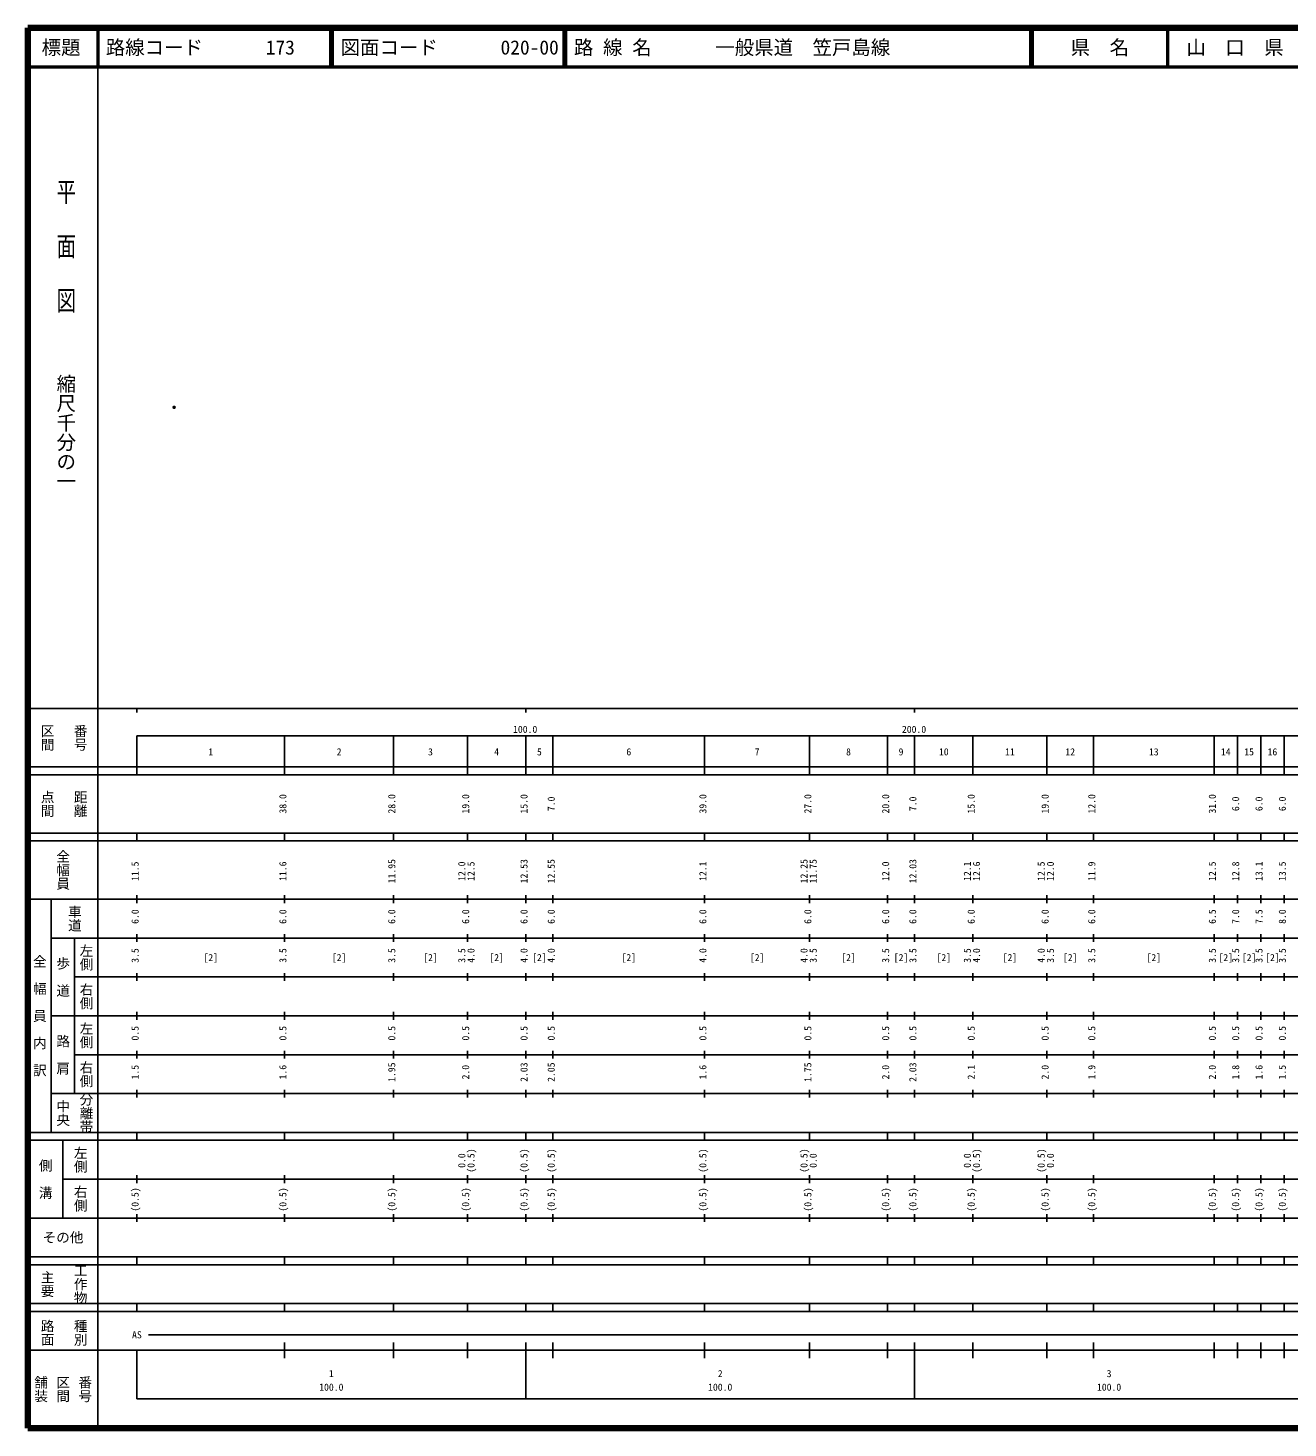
# Model space of a CAD drawing. Units: millimetres on the paper. Extents: x 40 to 680, y 20 to 380.
# Drawn here: x 40 to 364, y 20 to 380 of the extents above; entities that cross this region are included whole.
import ezdxf
from ezdxf.enums import TextEntityAlignment as Align

# ---------------------------------------------------------------- set-up
doc = ezdxf.new("R2010")
doc.units = ezdxf.units.MM
doc.header["$PDMODE"] = 32
doc.header["$PDSIZE"] = 0.5
doc.layers.add('M-OTRS', color=6, linetype='Continuous')
doc.layers.add('M-TTL-TXT', color=7, linetype='Continuous')
for name, color, linetype, lineweight in [('M-TTL', 2, 'Continuous', 140), ('M-TTL-BAND', 7, 'Continuous', 25), ('M-TTL-LINE', 7, 'Continuous', 50)]:
    doc.layers.add(name, color=color, linetype=linetype, lineweight=lineweight)
doc.styles.add('@ＭＳ ゴシック', font='')
doc.styles.add('ＭＳ ゴシック', font='')
doc.styles.get('@ＭＳ ゴシック').set_extended_font_data('@MS Gothic')
doc.styles.get('ＭＳ ゴシック').set_extended_font_data('MS Gothic')

msp = doc.modelspace()

# ---------------------------------------------------------------- linework, layer by layer
at = {"layer": 'M-OTRS'}
msp.add_point((77.563, 282.46), dxfattribs=at)
at = {"layer": 'M-TTL'}
for p, q in [((40, 380), (40, 20)), ((680, 380), (40, 380)), ((40, 20), (680, 20))]:
    msp.add_line(p, q, dxfattribs=at)
at = {"layer": 'M-TTL-BAND'}
for p, q in [((58, 370), (58, 20)), ((40, 205), (579, 205)), ((68, 205), (68, 204)), ((168, 205), (168, 204)), ((268, 205), (268, 204)), ((68, 198), (579, 198)), ((68, 198), (68, 188)), ((106, 188), (106, 198)), ((134, 188), (134, 198)), ((153, 188), (153, 198)), ((168, 188), (168, 198)), ((175, 188), (175, 198)), ((214, 188), (214, 198)), ((241, 188), (241, 198)), ((261, 188), (261, 198)), ((268, 188), (268, 198)), ((283, 188), (283, 198)), ((302, 188), (302, 198)), ((314, 188), (314, 198)), ((345, 188), (345, 198)), ((351, 188), (351, 198)), ((357, 188), (357, 198)), ((363, 188), (363, 198)), ((40, 190), (579, 190)), ((40, 188), (579, 188)), ((40, 173), (579, 173)), ((68, 171), (68, 173)), ((106, 171), (106, 173)), ((134, 171), (134, 173)), ((153, 171), (153, 173)), ((168, 171), (168, 173)), ((175, 171), (175, 173)), ((214, 171), (214, 173)), ((241, 171), (241, 173)), ((261, 171), (261, 173)), ((268, 171), (268, 173)), ((283, 171), (283, 173)), ((302, 171), (302, 173)), ((314, 171), (314, 173)), ((345, 171), (345, 173)), ((351, 171), (351, 173)), ((357, 171), (357, 173)), ((363, 171), (363, 173)), ((40, 171), (579, 171)), ((40, 156), (579, 156)), ((46, 96), (46, 156)), ((68, 155), (68, 157)), ((106, 155), (106, 157)), ((134, 155), (134, 157)), ((153, 155), (153, 157)), ((168, 155), (168, 157)), ((175, 155), (175, 157)), ((214, 155), (214, 157)), ((241, 155), (241, 157)), ((261, 155), (261, 157)), ((268, 155), (268, 157)), ((283, 155), (283, 157)), ((302, 155), (302, 157)), ((314, 155), (314, 157)), ((345, 155), (345, 157)), ((351, 155), (351, 157)), ((357, 155), (357, 157)), ((363, 155), (363, 157)), ((46, 146), (579, 146)), ((52, 146), (52, 106)), ((68, 145), (68, 147)), ((106, 145), (106, 147)), ((134, 145), (134, 147)), ((153, 145), (153, 147)), ((168, 145), (168, 147)), ((175, 145), (175, 147)), ((214, 145), (214, 147)), ((241, 145), (241, 147)), ((261, 145), (261, 147)), ((268, 145), (268, 147)), ((283, 145), (283, 147)), ((302, 145), (302, 147)), ((314, 145), (314, 147)), ((345, 145), (345, 147)), ((351, 145), (351, 147)), ((357, 145), (357, 147)), ((363, 145), (363, 147)), ((68, 135), (68, 137)), ((106, 135), (106, 137)), ((134, 135), (134, 137)), ((153, 135), (153, 137)), ((168, 135), (168, 137)), ((175, 135), (175, 137)), ((214, 135), (214, 137)), ((241, 135), (241, 137)), ((261, 135), (261, 137)), ((268, 135), (268, 137)), ((283, 135), (283, 137)), ((302, 135), (302, 137)), ((314, 135), (314, 137)), ((345, 135), (345, 137)), ((351, 135), (351, 137)), ((357, 135), (357, 137)), ((363, 135), (363, 137)), ((52, 136), (579, 136)), ((46, 126), (579, 126)), ((68, 125), (68, 127)), ((106, 125), (106, 127)), ((134, 125), (134, 127)), ((153, 125), (153, 127)), ((168, 125), (168, 127)), ((175, 125), (175, 127)), ((214, 125), (214, 127)), ((241, 125), (241, 127)), ((261, 125), (261, 127)), ((268, 125), (268, 127)), ((283, 125), (283, 127)), ((302, 125), (302, 127)), ((314, 125), (314, 127)), ((345, 125), (345, 127)), ((351, 125), (351, 127)), ((357, 125), (357, 127)), ((363, 125), (363, 127)), ((52, 116), (579, 116)), ((68, 115), (68, 117)), ((106, 115), (106, 117)), ((134, 115), (134, 117)), ((153, 115), (153, 117)), ((168, 115), (168, 117)), ((175, 115), (175, 117)), ((214, 115), (214, 117)), ((241, 115), (241, 117)), ((261, 115), (261, 117)), ((268, 115), (268, 117)), ((283, 115), (283, 117)), ((302, 115), (302, 117)), ((314, 115), (314, 117)), ((345, 115), (345, 117)), ((351, 115), (351, 117)), ((357, 115), (357, 117)), ((363, 115), (363, 117)), ((46, 106), (579, 106)), ((68, 105), (68, 107)), ((106, 105), (106, 107)), ((134, 105), (134, 107)), ((153, 105), (153, 107)), ((168, 105), (168, 107)), ((175, 105), (175, 107)), ((214, 105), (214, 107)), ((241, 105), (241, 107)), ((261, 105), (261, 107)), ((268, 105), (268, 107)), ((283, 105), (283, 107)), ((302, 105), (302, 107)), ((314, 105), (314, 107)), ((345, 105), (345, 107)), ((351, 105), (351, 107)), ((357, 105), (357, 107)), ((363, 105), (363, 107)), ((40, 96), (579, 96)), ((40, 94), (579, 94)), ((49, 94), (49, 74)), ((68, 94), (68, 96)), ((106, 94), (106, 96)), ((134, 94), (134, 96)), ((153, 94), (153, 96)), ((168, 94), (168, 96)), ((175, 94), (175, 96)), ((214, 94), (214, 96)), ((241, 94), (241, 96)), ((261, 94), (261, 96)), ((268, 94), (268, 96)), ((283, 94), (283, 96)), ((302, 94), (302, 96)), ((314, 94), (314, 96)), ((345, 94), (345, 96)), ((351, 94), (351, 96)), ((357, 94), (357, 96)), ((363, 94), (363, 96)), ((49, 84), (579, 84)), ((68, 83), (68, 85)), ((106, 83), (106, 85)), ((134, 83), (134, 85)), ((153, 83), (153, 85)), ((168, 83), (168, 85)), ((175, 83), (175, 85)), ((214, 83), (214, 85)), ((241, 83), (241, 85)), ((261, 83), (261, 85)), ((268, 83), (268, 85)), ((283, 83), (283, 85)), ((302, 83), (302, 85)), ((314, 83), (314, 85)), ((345, 83), (345, 85)), ((351, 83), (351, 85)), ((357, 83), (357, 85)), ((363, 83), (363, 85)), ((40, 74), (579, 74)), ((68, 73), (68, 75)), ((106, 73), (106, 75)), ((134, 73), (134, 75)), ((153, 73), (153, 75)), ((168, 73), (168, 75)), ((175, 73), (175, 75)), ((214, 73), (214, 75)), ((241, 73), (241, 75)), ((261, 73), (261, 75)), ((268, 73), (268, 75)), ((283, 73), (283, 75)), ((302, 73), (302, 75)), ((314, 73), (314, 75)), ((345, 73), (345, 75)), ((351, 73), (351, 75)), ((357, 73), (357, 75)), ((363, 73), (363, 75)), ((40, 64), (579, 64)), ((40, 62), (579, 62)), ((68, 62), (68, 64)), ((106, 62), (106, 64)), ((134, 62), (134, 64)), ((153, 62), (153, 64)), ((168, 62), (168, 64)), ((175, 62), (175, 64)), ((214, 62), (214, 64)), ((241, 62), (241, 64)), ((261, 62), (261, 64)), ((268, 62), (268, 64)), ((283, 62), (283, 64)), ((302, 62), (302, 64)), ((314, 62), (314, 64)), ((345, 62), (345, 64)), ((351, 62), (351, 64)), ((357, 62), (357, 64)), ((363, 62), (363, 64)), ((40, 52), (579, 52)), ((68, 50), (68, 52)), ((106, 50), (106, 52)), ((134, 50), (134, 52)), ((153, 50), (153, 52)), ((168, 50), (168, 52)), ((175, 50), (175, 52)), ((214, 50), (214, 52)), ((241, 50), (241, 52)), ((261, 50), (261, 52)), ((268, 50), (268, 52)), ((283, 50), (283, 52)), ((302, 50), (302, 52)), ((314, 50), (314, 52)), ((345, 50), (345, 52)), ((351, 50), (351, 52)), ((357, 50), (357, 52)), ((363, 50), (363, 52)), ((40, 50), (579, 50)), ((71, 44), (565, 44)), ((40, 40), (579, 40)), ((68, 40), (68, 27.5)), ((106, 38), (106, 42)), ((134, 38), (134, 42)), ((153, 38), (153, 42)), ((168, 27.5), (168, 42)), ((175, 38), (175, 42)), ((214, 38), (214, 42)), ((241, 38), (241, 42)), ((261, 38), (261, 42)), ((268, 27.5), (268, 42)), ((283, 38), (283, 42)), ((302, 38), (302, 42)), ((314, 38), (314, 42)), ((345, 38), (345, 42)), ((351, 38), (351, 42)), ((357, 38), (357, 42)), ((363, 38), (363, 42)), ((68, 27.5), (579, 27.5))]:
    msp.add_line(p, q, dxfattribs=at)
at = {"layer": 'M-TTL-LINE'}
for p, q in [((58, 380), (58, 370)), ((117.75, 380), (117.75, 370)), ((118.25, 380), (118.25, 370)), ((177.75, 380), (177.75, 370)), ((178.25, 380), (178.25, 370)), ((297.75, 380), (297.75, 370)), ((298.25, 380), (298.25, 370)), ((333, 380), (333, 370)), ((40, 370), (680, 370))]:
    msp.add_line(p, q, dxfattribs=at)

# ---------------------------------------------------------------- texts
at = {"layer": 'M-TTL-BAND', "style": '@ＭＳ ゴシック', "width": 1.4}
msp.add_text('平  面  図', height=3.666, rotation=270, dxfattribs=at).set_placement((49.777, 306.475), align=Align.MIDDLE_RIGHT)
at = {"layer": 'M-TTL-BAND', "style": '@ＭＳ ゴシック'}
msp.add_text('縮尺千分の一', height=3.666, rotation=270, dxfattribs=at).set_placement((49.777, 261.03), align=Align.MIDDLE_RIGHT)
for s, p in [('区間', (45, 197.5)), ('番号', (53.5, 197.5)), ('点間', (45, 180.5)), ('距離', (53.5, 180.5)), ('全幅員', (49, 163.5)), ('車道', (52, 151)), ('左側', (55, 141)), ('全\u3000幅\u3000員\u3000内\u3000訳', (43, 126)), ('歩\u3000道', (49, 136)), ('右側', (55, 131)), ('左側', (55, 121)), ('路\u3000肩', (49, 116)), ('右側', (55, 111)), ('分離帯', (55, 101)), ('中央', (49, 101)), ('左側', (53.5, 89)), ('側\u3000溝', (44.5, 84)), ('右側', (53.5, 79)), ('工作物', (53.5, 57)), ('主要', (45, 57)), ('路面', (45, 44.5)), ('種別', (53.5, 44.5)), ('舗装', (43.333, 30)), ('区間', (49, 30)), ('番号', (54.667, 30))]:
    msp.add_text(s, height=2.566, rotation=270, dxfattribs=at).set_placement(p, align=Align.MIDDLE_CENTER)
at = {"layer": 'M-TTL-BAND', "style": 'ＭＳ ゴシック'}
for s, p in [('100.0', (167.844, 198.195)), ('200.0', (267.844, 198.195)), ('1', (87, 192.405)), ('2', (120, 192.405)), ('3', (143.5, 192.405)), ('4', (160.5, 192.405)), ('5', (171.5, 192.405)), ('6', (194.5, 192.405)), ('7', (227.5, 192.405)), ('8', (251, 192.405)), ('9', (264.5, 192.405)), ('10', (275.5, 192.405)), ('11', (292.5, 192.405)), ('12', (308, 192.405)), ('13', (329.5, 192.405)), ('14', (348, 192.405)), ('15', (354, 192.405)), ('16', (360, 192.405)), ('[2]', (87, 139.5)), ('[2]', (120, 139.5)), ('[2]', (143.5, 139.5)), ('[2]', (160.5, 139.5)), ('[2]', (171.5, 139.5)), ('[2]', (194.5, 139.5)), ('[2]', (227.5, 139.5)), ('[2]', (251, 139.5)), ('[2]', (264.5, 139.5)), ('[2]', (275.5, 139.5)), ('[2]', (292.5, 139.5)), ('[2]', (308, 139.5)), ('[2]', (329.5, 139.5)), ('[2]', (348, 139.5)), ('[2]', (354, 139.5)), ('[2]', (360, 139.5)), ('AS', (68, 42.5)), ('1', (118, 32.523)), ('2', (218, 32.523)), ('3', (318, 32.523)), ('100.0', (118, 29.033)), ('100.0', (218, 29.033)), ('100.0', (318, 29.033))]:
    msp.add_text(s, height=1.833, dxfattribs=at).set_placement(p, align=Align.BOTTOM_CENTER)
for s, p in [('38.0', (107, 180.5)), ('28.0', (135, 180.5)), ('19.0', (154, 180.5)), ('15.0', (169, 180.5)), ('7.0', (176, 180.5)), ('39.0', (215, 180.5)), ('27.0', (242, 180.5)), ('20.0', (262, 180.5)), ('7.0', (269, 180.5)), ('15.0', (284, 180.5)), ('19.0', (303, 180.5)), ('12.0', (315, 180.5)), ('31.0', (346, 180.5)), ('6.0', (352, 180.5)), ('6.0', (358, 180.5)), ('6.0', (364, 180.5)), ('11.95', (135, 163.174)), ('12.53', (169, 163.174)), ('12.55', (176, 163.174)), ('12.25', (241, 163.174)), ('11.75', (243.37, 163.174)), ('12.03', (269, 163.174)), ('11.5', (69, 163.174)), ('11.6', (107, 163.174)), ('12.0', (153, 163.174)), ('12.5', (155.37, 163.174)), ('12.1', (215, 163.174)), ('12.0', (262, 163.174)), ('12.1', (283, 163.174)), ('12.6', (285.37, 163.174)), ('12.5', (302, 163.174)), ('12.0', (304.37, 163.174)), ('11.9', (315, 163.174)), ('12.5', (346, 163.174)), ('12.8', (352, 163.174)), ('13.1', (358, 163.174)), ('13.5', (364, 163.174)), ('6.0', (69, 151.5)), ('6.0', (107, 151.5)), ('6.0', (135, 151.5)), ('6.0', (154, 151.5)), ('6.0', (169, 151.5)), ('6.0', (176, 151.5)), ('6.0', (215, 151.5)), ('6.0', (242, 151.5)), ('6.0', (262, 151.5)), ('6.0', (269, 151.5)), ('6.0', (284, 151.5)), ('6.0', (303, 151.5)), ('6.0', (315, 151.5)), ('6.5', (346, 151.5)), ('7.0', (352, 151.5)), ('7.5', (358, 151.5)), ('8.0', (364, 151.5)), ('3.5', (69, 141.5)), ('3.5', (107, 141.5)), ('3.5', (135, 141.5)), ('3.5', (153, 141.5)), ('4.0', (155.37, 141.5)), ('4.0', (169, 141.5)), ('4.0', (176, 141.5)), ('4.0', (215, 141.5)), ('4.0', (241, 141.5)), ('3.5', (243.37, 141.5)), ('3.5', (262, 141.5)), ('3.5', (269, 141.5)), ('3.5', (283, 141.5)), ('4.0', (285.37, 141.5)), ('4.0', (302, 141.5)), ('3.5', (304.37, 141.5)), ('3.5', (315, 141.5)), ('3.5', (346, 141.5)), ('3.5', (352, 141.5)), ('3.5', (358, 141.5)), ('3.5', (364, 141.5)), ('0.5', (69, 121.5)), ('0.5', (107, 121.5)), ('0.5', (135, 121.5)), ('0.5', (154, 121.5)), ('0.5', (169, 121.5)), ('0.5', (176, 121.5)), ('0.5', (215, 121.5)), ('0.5', (242, 121.5)), ('0.5', (262, 121.5)), ('0.5', (269, 121.5)), ('0.5', (284, 121.5)), ('0.5', (303, 121.5)), ('0.5', (315, 121.5)), ('0.5', (346, 121.5)), ('0.5', (352, 121.5)), ('0.5', (358, 121.5)), ('0.5', (364, 121.5)), ('1.5', (69, 111.5)), ('1.6', (107, 111.5)), ('1.95', (135, 111.5)), ('2.0', (154, 111.5)), ('2.03', (169, 111.5)), ('2.05', (176, 111.5)), ('1.6', (215, 111.5)), ('1.75', (242, 111.5)), ('2.0', (262, 111.5)), ('2.03', (269, 111.5)), ('2.1', (284, 111.5)), ('2.0', (303, 111.5)), ('1.9', (315, 111.5)), ('2.0', (346, 111.5)), ('1.8', (352, 111.5)), ('1.6', (358, 111.5)), ('1.5', (364, 111.5)), ('0.0', (153, 88.764)), ('(0.5)', (155.37, 88.764)), ('(0.5)', (169, 88.764)), ('(0.5)', (176, 88.764)), ('(0.5)', (215, 88.764)), ('(0.5)', (241, 88.764)), ('0.0', (243.37, 88.764)), ('0.0', (283, 88.764)), ('(0.5)', (285.37, 88.764)), ('(0.5)', (302, 88.764)), ('0.0', (304.37, 88.764)), ('(0.5)', (69, 78.764)), ('(0.5)', (107, 78.764)), ('(0.5)', (135, 78.764)), ('(0.5)', (154, 78.764)), ('(0.5)', (169, 78.764)), ('(0.5)', (176, 78.764)), ('(0.5)', (215, 78.764)), ('(0.5)', (242, 78.764)), ('(0.5)', (262, 78.764)), ('(0.5)', (269, 78.764)), ('(0.5)', (284, 78.764)), ('(0.5)', (303, 78.764)), ('(0.5)', (315, 78.764)), ('(0.5)', (346, 78.764)), ('(0.5)', (352, 78.764)), ('(0.5)', (358, 78.764)), ('(0.5)', (364, 78.764))]:
    msp.add_text(s, height=1.833, rotation=90, dxfattribs=at).set_placement(p, align=Align.BOTTOM_CENTER)
msp.add_text('その他', height=2.566, dxfattribs=at).set_placement((49, 69), align=Align.MIDDLE_CENTER)
at = {"layer": 'M-TTL-TXT', "style": 'ＭＳ ゴシック'}
for s, p in [('標題', (48.5, 375)), ('県\u3000名', (315.625, 375)), ('山\u3000口\u3000県', (350.375, 375))]:
    msp.add_text(s, height=3.666, dxfattribs=at).set_placement(p, align=Align.MIDDLE_CENTER)
for s, p in [('路線コード', (60, 375)), ('173', (101.142, 375)), ('図面コード', (120.38, 375)), ('020-00', (161.521, 375)), ('路 線 名', (180.38, 375)), ('一般県道\u3000笠戸島線', (216.734, 375))]:
    msp.add_text(s, height=3.666, dxfattribs=at).set_placement(p, align=Align.MIDDLE_LEFT)

doc.saveas('drawing.dxf')
